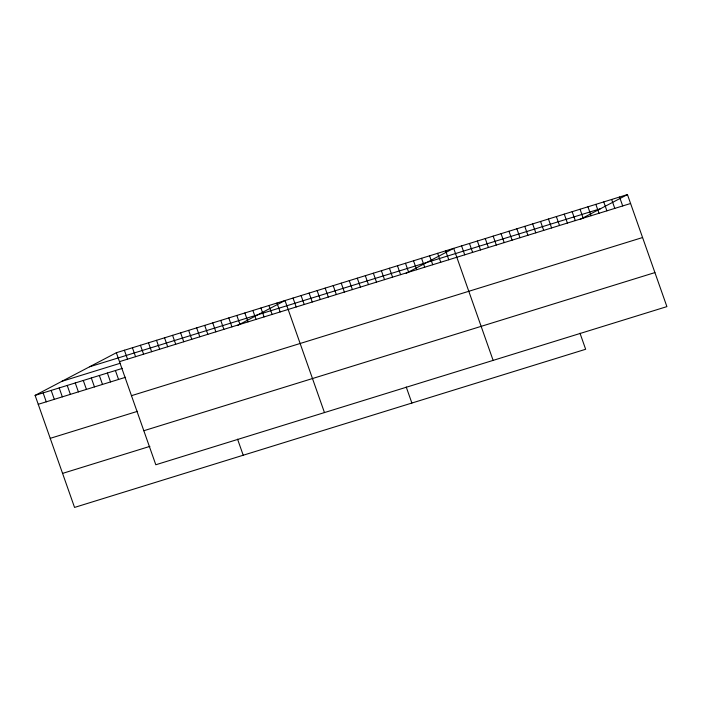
<?xml version="1.0" encoding="UTF-8"?>
<svg xmlns="http://www.w3.org/2000/svg" width="702" height="702" viewBox="0 0 702 702"><rect width="100%" height="100%" fill="white"/><g stroke="black" fill="none" stroke-linecap="round" stroke-linejoin="round"><path stroke-width="1.05" d="M579.992 333.204L585.652 349.271L74.552 507.423L35.1 395.384L116.348 352.729L627.448 194.577L666.9 306.616L155.809 464.759L116.348 352.729M237.478 325.491L285.012 300.535L324.464 412.574M406.142 273.306L453.676 248.35L493.129 360.389M579.913 219.533L627.448 194.577M89.54 366.804L600.631 208.661M119.498 361.653L630.589 203.501M61.916 381.309L120.139 363.285M35.1 395.384L122.446 368.357M38.241 404.308L125.588 377.281M131.476 395.674L642.576 237.53M50.228 438.338L137.566 411.311M143.822 430.73L654.913 272.587M62.575 473.394L149.912 446.367M619.55 197.025L622.692 205.949M611.653 199.465L614.794 208.397M603.746 201.913L606.897 210.837M595.849 204.361L598.99 213.285M587.951 206.8L591.093 215.725M580.054 209.249L583.195 218.173M572.156 211.688L575.298 220.612M564.259 214.136L567.4 223.06M556.361 216.576L559.503 225.5M548.455 219.024L551.605 227.948M540.558 221.463L543.699 230.388M532.66 223.912L535.802 232.836M524.763 226.351L527.904 235.275M516.865 228.799L520.006 237.724M508.968 231.239L512.109 240.163M501.07 233.687L504.212 242.611M493.164 236.126L496.314 245.051M485.266 238.575L488.408 247.499M477.369 241.014L480.51 249.938M469.471 243.462L472.613 252.387M461.574 245.902L464.715 254.826M445.638 250.833L448.789 259.758M437.609 253.317L440.751 262.241M429.58 255.809L432.722 264.733M421.551 258.292L424.692 267.216M413.513 260.775L416.663 269.7M405.484 263.259L408.625 272.183M397.455 265.742L400.596 274.666M389.426 268.234L392.567 277.158M381.388 270.718L384.529 279.642M373.359 273.201L376.5 282.125M406.221 386.977L411.881 403.045M365.33 275.684L368.471 284.608M357.292 278.167L360.442 287.092M349.263 280.66L352.404 289.584M341.233 283.143L344.375 292.067M333.204 285.626L336.346 294.55M325.166 288.11L328.317 297.034M317.137 290.593L320.279 299.517M309.108 293.085L312.25 302.009M301.079 295.568L304.22 304.493M293.041 298.052L296.183 306.976M276.983 303.018L280.124 311.951M268.954 305.51L272.095 314.435M260.916 307.994L264.057 316.918M252.887 310.477L256.028 319.401M244.858 312.96L247.999 321.885M236.82 315.452L239.97 324.377M228.791 317.936L231.932 326.86M220.761 320.419L223.903 329.343M212.732 322.902L215.874 331.827M204.694 325.386L207.836 334.31M237.557 439.162L243.217 455.229M196.665 327.878L199.807 336.802M188.636 330.361L191.778 339.285M180.607 332.845L183.749 341.769M172.569 335.328L175.711 344.252M164.54 337.811L167.681 346.735M156.511 340.303L159.652 349.227M148.473 342.787L151.623 351.711M140.444 345.27L143.585 354.194M132.415 347.753L135.556 356.677M124.386 350.237L127.527 359.161M115.418 370.533L118.559 379.457M107.38 373.016L110.53 381.941M99.351 375.5L102.492 384.424M91.321 377.992L94.463 386.916M83.292 380.475L86.434 389.399M75.254 382.959L78.405 391.883M67.225 385.442L70.367 394.366M59.196 387.925L62.338 396.849M51.167 390.417L54.308 399.341M43.129 392.901L46.271 401.825"/></g></svg>
